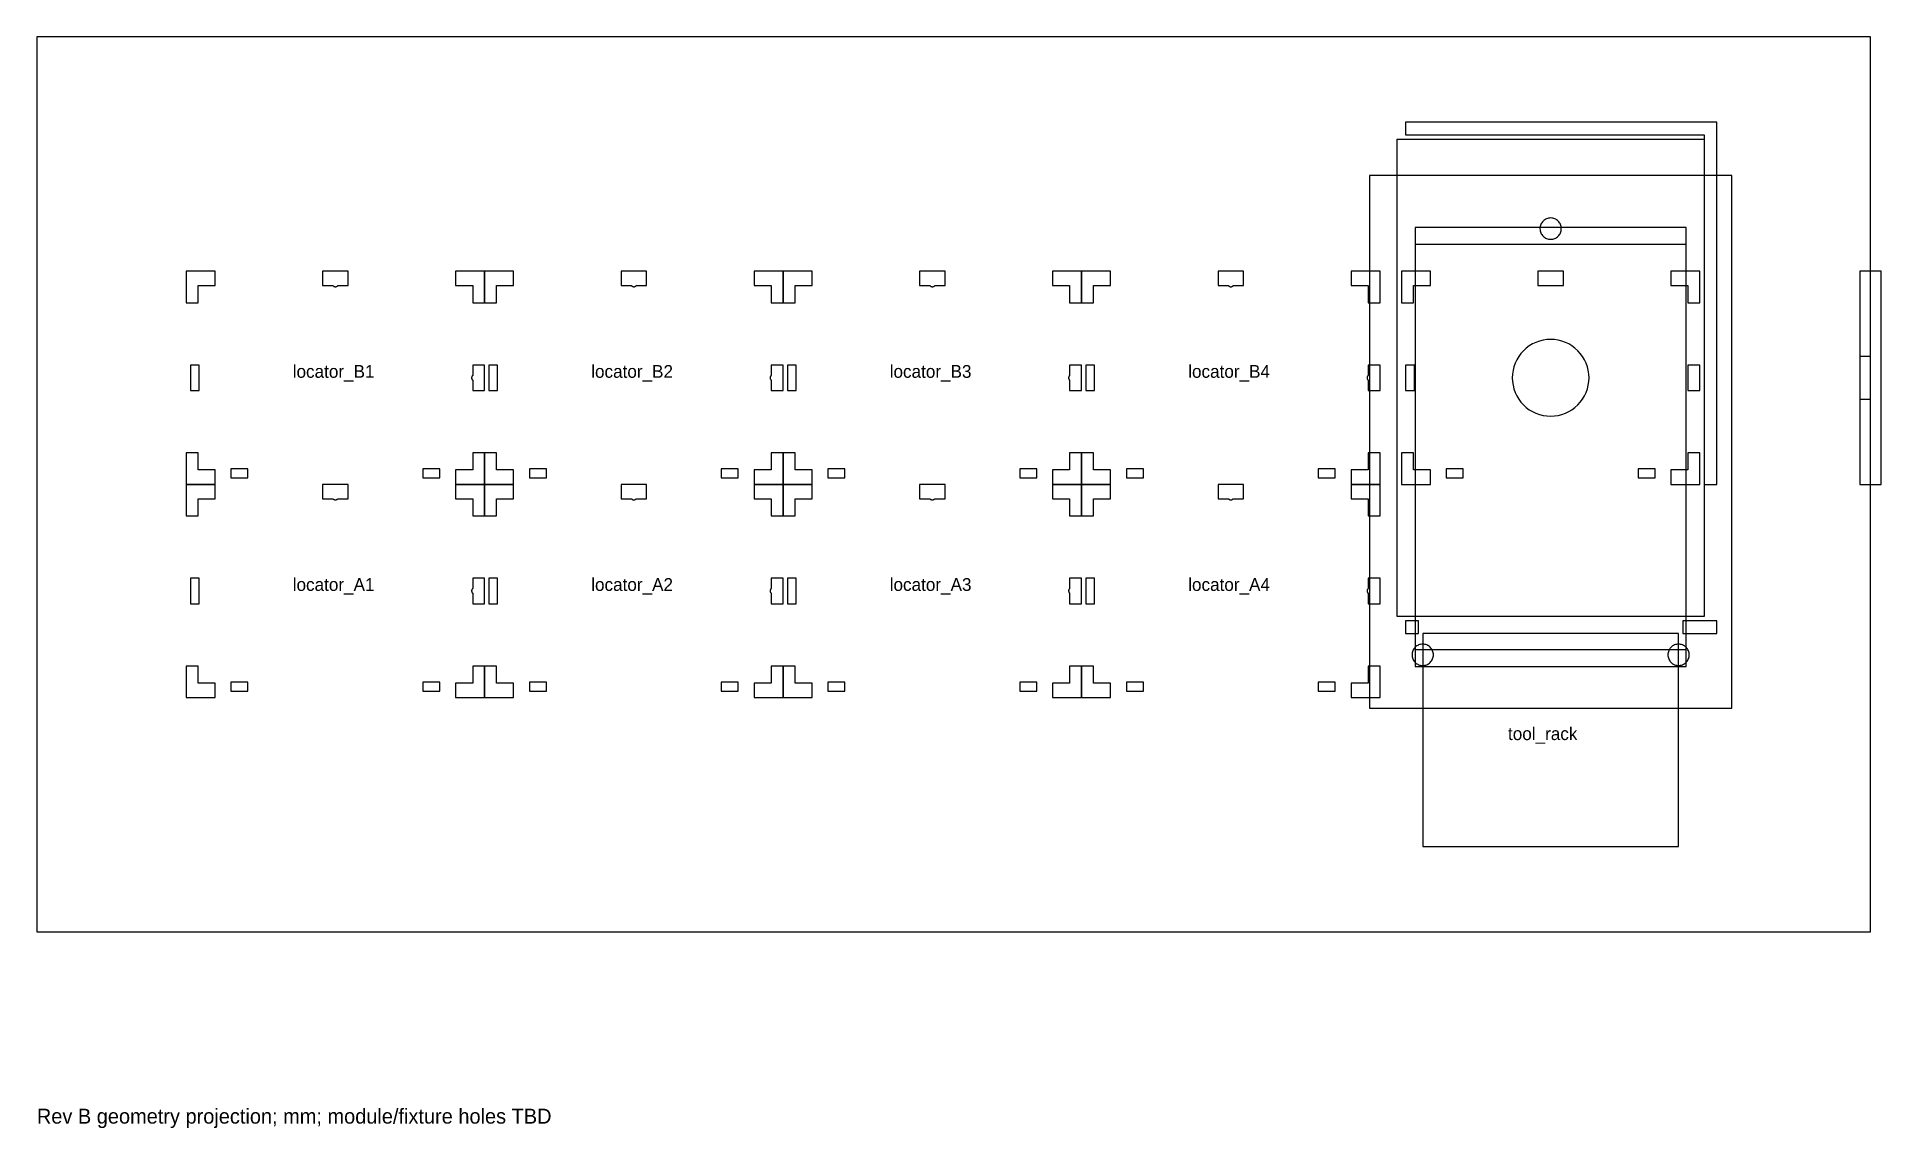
# Model space of a CAD drawing. Header units: millimetres. Extents: x -430 to 435, y -302 to 210.
import ezdxf

# ---------------------------------------------------------------- set-up
doc = ezdxf.new("R2010")
doc.units = ezdxf.units.MM
for name, color, linetype in [('DECK', 7, 'Continuous'), ('ION', 7, 'Continuous'), ('SLOT', 3, 'Continuous'), ('TOOL', 7, 'Continuous'), ('W', 7, 'Continuous')]:
    doc.layers.add(name, color=color, linetype=linetype)

msp = doc.modelspace()

# ---------------------------------------------------------------- linework, layer by layer
at = {"layer": 'DECK'}
for points in [[(430, 210), (-430, 210)], [(-430, 210), (-430, -210)], [(430, -210), (430, 210)], [(212, 170), (212, 164)], [(358, 170), (212, 170)], [(358, 0), (358, 170)], [(208, 162), (352, 162)], [(208, -62), (208, 162)], [(212, 164), (352, 164)], [(352, 164), (352, 0)], [(352, 162), (352, -62)], [(352, 0), (358, 0)], [(352, -62), (208, -62)], [(218, -64), (212, -64)], [(212, -64), (212, -70)], [(218, -70), (218, -64)], [(358, -64), (342, -64)], [(342, -64), (342, -70)], [(358, -70), (358, -64)], [(212, -70), (218, -70)], [(342, -70), (358, -70)], [(-430, -210), (430, -210)]]:
    msp.add_lwpolyline(points, dxfattribs=at)
at = {"layer": 'ION'}
for points in [[(435, 100), (425, 100)], [(425, 100), (425, 0)], [(435, 0), (435, 100)], [(425, 60), (425, 40)], [(430, 60), (425, 60)], [(430, 40), (430, 60)], [(425, 40), (430, 40)], [(425, 0), (435, 0)]]:
    msp.add_lwpolyline(points, dxfattribs=at)
at = {"layer": 'SLOT'}
for points in [[(-346.4, 100), (-360, 100)], [(-360, 100), (-360, 85.25)], [(-346.4, 93.25), (-346.4, 100)], [(-284, 100), (-296, 100)], [(-296, 100), (-296, 93.25)], [(-284, 93.25), (-284, 100)], [(-233.6, 100), (-233.6, 93.25)], [(-220, 100), (-233.6, 100)], [(-220, 85.25), (-220, 100)], [(-206.4, 100), (-220, 100)], [(-220, 100), (-220, 85.25)], [(-206.4, 93.25), (-206.4, 100)], [(-144, 100), (-156, 100)], [(-156, 100), (-156, 93.25)], [(-144, 93.25), (-144, 100)], [(-93.6, 100), (-93.6, 93.25)], [(-80, 100), (-93.6, 100)], [(-80, 85.25), (-80, 100)], [(-66.4, 100), (-80, 100)], [(-80, 100), (-80, 85.25)], [(-66.4, 93.25), (-66.4, 100)], [(-4, 100), (-16, 100)], [(-16, 100), (-16, 93.25)], [(-4, 93.25), (-4, 100)], [(46.4, 100), (46.4, 93.25)], [(60, 100), (46.4, 100)], [(60, 85.25), (60, 100)], [(73.6, 100), (60, 100)], [(60, 100), (60, 85.25)], [(73.6, 93.25), (73.6, 100)], [(136, 100), (124, 100)], [(124, 100), (124, 93.25)], [(136, 93.25), (136, 100)], [(186.4, 100), (186.4, 93.25)], [(200, 100), (186.4, 100)], [(200, 85.25), (200, 100)], [(-354.4, 93.25), (-346.4, 93.25)], [(-354.4, 85.25), (-354.4, 93.25)], [(-296, 93.25), (-291.12, 93.25)], [(-291.12, 93.25), (-291.09, 93.22), (-291.06, 93.19), (-291.04, 93.17), (-291.01, 93.14), (-290.98, 93.11), (-290.95, 93.09), (-290.92, 93.06), (-290.88, 93.04), (-290.85, 93.02), (-290.82, 92.99), (-290.79, 92.97), (-290.75, 92.95), (-290.72, 92.93), (-290.68, 92.91), (-290.65, 92.9), (-290.61, 92.88), (-290.58, 92.87), (-290.54, 92.85), (-290.5, 92.84), (-290.47, 92.82), (-290.43, 92.81), (-290.39, 92.8), (-290.35, 92.79), (-290.31, 92.78), (-290.27, 92.78), (-290.24, 92.77), (-290.2, 92.76), (-290.16, 92.76), (-290.12, 92.75), (-290.08, 92.75), (-290.04, 92.75), (-290, 92.75), (-289.96, 92.75), (-289.92, 92.75), (-289.88, 92.75), (-289.84, 92.76), (-289.8, 92.76), (-289.76, 92.77), (-289.73, 92.78), (-289.69, 92.78), (-289.65, 92.79), (-289.61, 92.8), (-289.57, 92.81), (-289.53, 92.82), (-289.5, 92.84), (-289.46, 92.85), (-289.42, 92.87), (-289.39, 92.88), (-289.35, 92.9), (-289.32, 92.91), (-289.28, 92.93), (-289.25, 92.95), (-289.21, 92.97), (-289.18, 92.99), (-289.15, 93.02), (-289.12, 93.04), (-289.08, 93.06), (-289.05, 93.09), (-289.02, 93.11), (-288.99, 93.14), (-288.96, 93.17), (-288.94, 93.19), (-288.91, 93.22), (-288.88, 93.25)], [(-288.88, 93.25), (-284, 93.25)], [(-233.6, 93.25), (-225.6, 93.25)], [(-225.6, 93.25), (-225.6, 85.25)], [(-214.4, 93.25), (-206.4, 93.25)], [(-214.4, 85.25), (-214.4, 93.25)], [(-156, 93.25), (-151.12, 93.25)], [(-151.12, 93.25), (-151.09, 93.22), (-151.06, 93.19), (-151.04, 93.17), (-151.01, 93.14), (-150.98, 93.11), (-150.95, 93.09), (-150.92, 93.06), (-150.88, 93.04), (-150.85, 93.02), (-150.82, 92.99), (-150.79, 92.97), (-150.75, 92.95), (-150.72, 92.93), (-150.68, 92.91), (-150.65, 92.9), (-150.61, 92.88), (-150.58, 92.87), (-150.54, 92.85), (-150.5, 92.84), (-150.47, 92.82), (-150.43, 92.81), (-150.39, 92.8), (-150.35, 92.79), (-150.31, 92.78), (-150.27, 92.78), (-150.24, 92.77), (-150.2, 92.76), (-150.16, 92.76), (-150.12, 92.75), (-150.08, 92.75), (-150.04, 92.75), (-150, 92.75), (-149.96, 92.75), (-149.92, 92.75), (-149.88, 92.75), (-149.84, 92.76), (-149.8, 92.76), (-149.76, 92.77), (-149.73, 92.78), (-149.69, 92.78), (-149.65, 92.79), (-149.61, 92.8), (-149.57, 92.81), (-149.53, 92.82), (-149.5, 92.84), (-149.46, 92.85), (-149.42, 92.87), (-149.39, 92.88), (-149.35, 92.9), (-149.32, 92.91), (-149.28, 92.93), (-149.25, 92.95), (-149.21, 92.97), (-149.18, 92.99), (-149.15, 93.02), (-149.12, 93.04), (-149.08, 93.06), (-149.05, 93.09), (-149.02, 93.11), (-148.99, 93.14), (-148.96, 93.17), (-148.94, 93.19), (-148.91, 93.22), (-148.88, 93.25)], [(-148.88, 93.25), (-144, 93.25)], [(-93.6, 93.25), (-85.6, 93.25)], [(-85.6, 93.25), (-85.6, 85.25)], [(-74.4, 93.25), (-66.4, 93.25)], [(-74.4, 85.25), (-74.4, 93.25)], [(-16, 93.25), (-11.12, 93.25)], [(-11.12, 93.25), (-11.09, 93.22), (-11.06, 93.19), (-11.04, 93.17), (-11.01, 93.14), (-10.98, 93.11), (-10.95, 93.09), (-10.92, 93.06), (-10.88, 93.04), (-10.85, 93.02), (-10.82, 92.99), (-10.79, 92.97), (-10.75, 92.95), (-10.72, 92.93), (-10.68, 92.91), (-10.65, 92.9), (-10.61, 92.88), (-10.58, 92.87), (-10.54, 92.85), (-10.5, 92.84), (-10.47, 92.82), (-10.43, 92.81), (-10.39, 92.8), (-10.35, 92.79), (-10.31, 92.78), (-10.27, 92.78), (-10.24, 92.77), (-10.2, 92.76), (-10.16, 92.76), (-10.12, 92.75), (-10.08, 92.75), (-10.04, 92.75), (-10, 92.75), (-9.96, 92.75), (-9.92, 92.75), (-9.88, 92.75), (-9.84, 92.76), (-9.8, 92.76), (-9.76, 92.77), (-9.73, 92.78), (-9.69, 92.78), (-9.65, 92.79), (-9.61, 92.8), (-9.57, 92.81), (-9.53, 92.82), (-9.5, 92.84), (-9.46, 92.85), (-9.42, 92.87), (-9.39, 92.88), (-9.35, 92.9), (-9.32, 92.91), (-9.28, 92.93), (-9.25, 92.95), (-9.21, 92.97), (-9.18, 92.99), (-9.15, 93.02), (-9.12, 93.04), (-9.08, 93.06), (-9.05, 93.09), (-9.02, 93.11), (-8.99, 93.14), (-8.96, 93.17), (-8.94, 93.19), (-8.91, 93.22), (-8.88, 93.25)], [(-8.88, 93.25), (-4, 93.25)], [(46.4, 93.25), (54.4, 93.25)], [(54.4, 93.25), (54.4, 85.25)], [(65.6, 93.25), (73.6, 93.25)], [(65.6, 85.25), (65.6, 93.25)], [(124, 93.25), (128.88, 93.25)], [(128.88, 93.25), (128.91, 93.22), (128.94, 93.19), (128.96, 93.17), (128.99, 93.14), (129.02, 93.11), (129.05, 93.09), (129.08, 93.06), (129.12, 93.04), (129.15, 93.02), (129.18, 92.99), (129.21, 92.97), (129.25, 92.95), (129.28, 92.93), (129.32, 92.91), (129.35, 92.9), (129.39, 92.88), (129.42, 92.87), (129.46, 92.85), (129.5, 92.84), (129.53, 92.82), (129.57, 92.81), (129.61, 92.8), (129.65, 92.79), (129.69, 92.78), (129.73, 92.78), (129.76, 92.77), (129.8, 92.76), (129.84, 92.76), (129.88, 92.75), (129.92, 92.75), (129.96, 92.75), (130, 92.75), (130.04, 92.75), (130.08, 92.75), (130.12, 92.75), (130.16, 92.76), (130.2, 92.76), (130.24, 92.77), (130.27, 92.78), (130.31, 92.78), (130.35, 92.79), (130.39, 92.8), (130.43, 92.81), (130.47, 92.82), (130.5, 92.84), (130.54, 92.85), (130.58, 92.87), (130.61, 92.88), (130.65, 92.9), (130.68, 92.91), (130.72, 92.93), (130.75, 92.95), (130.79, 92.97), (130.82, 92.99), (130.85, 93.02), (130.88, 93.04), (130.92, 93.06), (130.95, 93.09), (130.98, 93.11), (131.01, 93.14), (131.04, 93.17), (131.06, 93.19), (131.09, 93.22), (131.12, 93.25)], [(131.12, 93.25), (136, 93.25)], [(186.4, 93.25), (194.4, 93.25)], [(194.4, 93.25), (194.4, 85.25)], [(-360, 85.25), (-354.4, 85.25)], [(-225.6, 85.25), (-220, 85.25)], [(-220, 85.25), (-214.4, 85.25)], [(-85.6, 85.25), (-80, 85.25)], [(-80, 85.25), (-74.4, 85.25)], [(54.4, 85.25), (60, 85.25)], [(60, 85.25), (65.6, 85.25)], [(194.4, 85.25), (200, 85.25)], [(-353.9, 56), (-358, 56)], [(-358, 56), (-358, 44)], [(-353.9, 44), (-353.9, 56)], [(-220, 56), (-225.6, 56)], [(-225.6, 56), (-225.6, 51.12)], [(-220, 44), (-220, 56)], [(-213.9, 56), (-218, 56)], [(-218, 56), (-218, 44)], [(-213.9, 44), (-213.9, 56)], [(-80, 56), (-85.6, 56)], [(-85.6, 56), (-85.6, 51.12)], [(-80, 44), (-80, 56)], [(-73.9, 56), (-78, 56)], [(-78, 56), (-78, 44)], [(-73.9, 44), (-73.9, 56)], [(60, 56), (54.4, 56)], [(54.4, 56), (54.4, 51.12)], [(60, 44), (60, 56)], [(66.1, 56), (62, 56)], [(62, 56), (62, 44)], [(66.1, 44), (66.1, 56)], [(200, 56), (194.4, 56)], [(194.4, 56), (194.4, 51.12)], [(200, 44), (200, 56)], [(-358, 44), (-353.9, 44)], [(-225.6, 51.12), (-225.63, 51.09), (-225.66, 51.06), (-225.68, 51.04), (-225.71, 51.01), (-225.74, 50.98), (-225.76, 50.95), (-225.79, 50.92), (-225.81, 50.88), (-225.83, 50.85), (-225.86, 50.82), (-225.88, 50.79), (-225.9, 50.75), (-225.92, 50.72), (-225.94, 50.68), (-225.95, 50.65), (-225.97, 50.61), (-225.98, 50.58), (-226, 50.54), (-226.01, 50.5), (-226.03, 50.47), (-226.04, 50.43), (-226.05, 50.39), (-226.06, 50.35), (-226.07, 50.31), (-226.07, 50.27), (-226.08, 50.24), (-226.09, 50.2), (-226.09, 50.16), (-226.1, 50.12), (-226.1, 50.08), (-226.1, 50.04), (-226.1, 50), (-226.1, 49.96), (-226.1, 49.92), (-226.1, 49.88), (-226.09, 49.84), (-226.09, 49.8), (-226.08, 49.76), (-226.07, 49.73), (-226.07, 49.69), (-226.06, 49.65), (-226.05, 49.61), (-226.04, 49.57), (-226.03, 49.53), (-226.01, 49.5), (-226, 49.46), (-225.98, 49.42), (-225.97, 49.39), (-225.95, 49.35), (-225.94, 49.32), (-225.92, 49.28), (-225.9, 49.25), (-225.88, 49.21), (-225.86, 49.18), (-225.83, 49.15), (-225.81, 49.12), (-225.79, 49.08), (-225.76, 49.05), (-225.74, 49.02), (-225.71, 48.99), (-225.68, 48.96), (-225.66, 48.94), (-225.63, 48.91), (-225.6, 48.88)], [(-225.6, 48.88), (-225.6, 44)], [(-225.6, 44), (-220, 44)], [(-218, 44), (-213.9, 44)], [(-85.6, 51.12), (-85.63, 51.09), (-85.66, 51.06), (-85.68, 51.04), (-85.71, 51.01), (-85.74, 50.98), (-85.76, 50.95), (-85.79, 50.92), (-85.81, 50.88), (-85.83, 50.85), (-85.86, 50.82), (-85.88, 50.79), (-85.9, 50.75), (-85.92, 50.72), (-85.94, 50.68), (-85.95, 50.65), (-85.97, 50.61), (-85.98, 50.58), (-86, 50.54), (-86.01, 50.5), (-86.03, 50.47), (-86.04, 50.43), (-86.05, 50.39), (-86.06, 50.35), (-86.07, 50.31), (-86.07, 50.27), (-86.08, 50.24), (-86.09, 50.2), (-86.09, 50.16), (-86.1, 50.12), (-86.1, 50.08), (-86.1, 50.04), (-86.1, 50), (-86.1, 49.96), (-86.1, 49.92), (-86.1, 49.88), (-86.09, 49.84), (-86.09, 49.8), (-86.08, 49.76), (-86.07, 49.73), (-86.07, 49.69), (-86.06, 49.65), (-86.05, 49.61), (-86.04, 49.57), (-86.03, 49.53), (-86.01, 49.5), (-86, 49.46), (-85.98, 49.42), (-85.97, 49.39), (-85.95, 49.35), (-85.94, 49.32), (-85.92, 49.28), (-85.9, 49.25), (-85.88, 49.21), (-85.86, 49.18), (-85.83, 49.15), (-85.81, 49.12), (-85.79, 49.08), (-85.76, 49.05), (-85.74, 49.02), (-85.71, 48.99), (-85.68, 48.96), (-85.66, 48.94), (-85.63, 48.91), (-85.6, 48.88)], [(-85.6, 48.88), (-85.6, 44)], [(-85.6, 44), (-80, 44)], [(-78, 44), (-73.9, 44)], [(54.4, 51.12), (54.37, 51.09), (54.34, 51.06), (54.32, 51.04), (54.29, 51.01), (54.26, 50.98), (54.24, 50.95), (54.21, 50.92), (54.19, 50.88), (54.17, 50.85), (54.14, 50.82), (54.12, 50.79), (54.1, 50.75), (54.08, 50.72), (54.06, 50.68), (54.05, 50.65), (54.03, 50.61), (54.02, 50.58), (54, 50.54), (53.99, 50.5), (53.97, 50.47), (53.96, 50.43), (53.95, 50.39), (53.94, 50.35), (53.93, 50.31), (53.93, 50.27), (53.92, 50.24), (53.91, 50.2), (53.91, 50.16), (53.9, 50.12), (53.9, 50.08), (53.9, 50.04), (53.9, 50), (53.9, 49.96), (53.9, 49.92), (53.9, 49.88), (53.91, 49.84), (53.91, 49.8), (53.92, 49.76), (53.93, 49.73), (53.93, 49.69), (53.94, 49.65), (53.95, 49.61), (53.96, 49.57), (53.97, 49.53), (53.99, 49.5), (54, 49.46), (54.02, 49.42), (54.03, 49.39), (54.05, 49.35), (54.06, 49.32), (54.08, 49.28), (54.1, 49.25), (54.12, 49.21), (54.14, 49.18), (54.17, 49.15), (54.19, 49.12), (54.21, 49.08), (54.24, 49.05), (54.26, 49.02), (54.29, 48.99), (54.32, 48.96), (54.34, 48.94), (54.37, 48.91), (54.4, 48.88)], [(54.4, 48.88), (54.4, 44)], [(54.4, 44), (60, 44)], [(62, 44), (66.1, 44)], [(194.4, 51.12), (194.37, 51.09), (194.34, 51.06), (194.32, 51.04), (194.29, 51.01), (194.26, 50.98), (194.24, 50.95), (194.21, 50.92), (194.19, 50.88), (194.17, 50.85), (194.14, 50.82), (194.12, 50.79), (194.1, 50.75), (194.08, 50.72), (194.06, 50.68), (194.05, 50.65), (194.03, 50.61), (194.02, 50.58), (194, 50.54), (193.99, 50.5), (193.97, 50.47), (193.96, 50.43), (193.95, 50.39), (193.94, 50.35), (193.93, 50.31), (193.93, 50.27), (193.92, 50.24), (193.91, 50.2), (193.91, 50.16), (193.9, 50.12), (193.9, 50.08), (193.9, 50.04), (193.9, 50), (193.9, 49.96), (193.9, 49.92), (193.9, 49.88), (193.91, 49.84), (193.91, 49.8), (193.92, 49.76), (193.93, 49.73), (193.93, 49.69), (193.94, 49.65), (193.95, 49.61), (193.96, 49.57), (193.97, 49.53), (193.99, 49.5), (194, 49.46), (194.02, 49.42), (194.03, 49.39), (194.05, 49.35), (194.06, 49.32), (194.08, 49.28), (194.1, 49.25), (194.12, 49.21), (194.14, 49.18), (194.17, 49.15), (194.19, 49.12), (194.21, 49.08), (194.24, 49.05), (194.26, 49.02), (194.29, 48.99), (194.32, 48.96), (194.34, 48.94), (194.37, 48.91), (194.4, 48.88)], [(194.4, 48.88), (194.4, 44)], [(194.4, 44), (200, 44)], [(-354.4, 14.75), (-360, 14.75)], [(-360, 14.75), (-360, 0)], [(-354.4, 6.75), (-354.4, 14.75)], [(-220, 14.75), (-225.6, 14.75)], [(-225.6, 14.75), (-225.6, 6.75)], [(-220, 0), (-220, 14.75)], [(-214.4, 14.75), (-220, 14.75)], [(-220, 14.75), (-220, 0)], [(-214.4, 6.75), (-214.4, 14.75)], [(-80, 14.75), (-85.6, 14.75)], [(-85.6, 14.75), (-85.6, 6.75)], [(-80, 0), (-80, 14.75)], [(-74.4, 14.75), (-80, 14.75)], [(-80, 14.75), (-80, 0)], [(-74.4, 6.75), (-74.4, 14.75)], [(60, 14.75), (54.4, 14.75)], [(54.4, 14.75), (54.4, 6.75)], [(60, 0), (60, 14.75)], [(65.6, 14.75), (60, 14.75)], [(60, 14.75), (60, 0)], [(65.6, 6.75), (65.6, 14.75)], [(200, 14.75), (194.4, 14.75)], [(194.4, 14.75), (194.4, 6.75)], [(200, 0), (200, 14.75)], [(-346.4, 0), (-360, 0)], [(-360, 0), (-360, -14.75)], [(-360, 0), (-346.4, 0)], [(-346.4, 6.75), (-354.4, 6.75)], [(-346.4, 0), (-346.4, 6.75)], [(-346.4, -6.75), (-346.4, 0)], [(-331, 7.25), (-339, 7.25)], [(-339, 7.25), (-339, 3)], [(-339, 3), (-331, 3)], [(-331, 3), (-331, 7.25)], [(-284, 0), (-296, 0)], [(-296, 0), (-296, -6.75)], [(-284, -6.75), (-284, 0)], [(-241, 7.25), (-249, 7.25)], [(-249, 7.25), (-249, 3)], [(-249, 3), (-241, 3)], [(-241, 3), (-241, 7.25)], [(-233.6, 6.75), (-233.6, 0)], [(-225.6, 6.75), (-233.6, 6.75)], [(-233.6, 0), (-233.6, -6.75)], [(-220, 0), (-233.6, 0)], [(-233.6, 0), (-220, 0)], [(-220, -14.75), (-220, 0)], [(-206.4, 0), (-220, 0)], [(-220, 0), (-220, -14.75)], [(-220, 0), (-206.4, 0)], [(-206.4, 6.75), (-214.4, 6.75)], [(-206.4, 0), (-206.4, 6.75)], [(-206.4, -6.75), (-206.4, 0)], [(-191, 7.25), (-199, 7.25)], [(-199, 7.25), (-199, 3)], [(-199, 3), (-191, 3)], [(-191, 3), (-191, 7.25)], [(-144, 0), (-156, 0)], [(-156, 0), (-156, -6.75)], [(-144, -6.75), (-144, 0)], [(-101, 7.25), (-109, 7.25)], [(-109, 7.25), (-109, 3)], [(-109, 3), (-101, 3)], [(-101, 3), (-101, 7.25)], [(-93.6, 6.75), (-93.6, 0)], [(-85.6, 6.75), (-93.6, 6.75)], [(-93.6, 0), (-93.6, -6.75)], [(-80, 0), (-93.6, 0)], [(-93.6, 0), (-80, 0)], [(-80, -14.75), (-80, 0)], [(-66.4, 0), (-80, 0)], [(-80, 0), (-80, -14.75)], [(-80, 0), (-66.4, 0)], [(-66.4, 6.75), (-74.4, 6.75)], [(-66.4, 0), (-66.4, 6.75)], [(-66.4, -6.75), (-66.4, 0)], [(-51, 7.25), (-59, 7.25)], [(-59, 7.25), (-59, 3)], [(-59, 3), (-51, 3)], [(-51, 3), (-51, 7.25)], [(-4, 0), (-16, 0)], [(-16, 0), (-16, -6.75)], [(-4, -6.75), (-4, 0)], [(39, 7.25), (31, 7.25)], [(31, 7.25), (31, 3)], [(31, 3), (39, 3)], [(39, 3), (39, 7.25)], [(46.4, 6.75), (46.4, 0)], [(54.4, 6.75), (46.4, 6.75)], [(46.4, 0), (46.4, -6.75)], [(60, 0), (46.4, 0)], [(46.4, 0), (60, 0)], [(60, -14.75), (60, 0)], [(73.6, 0), (60, 0)], [(60, 0), (60, -14.75)], [(60, 0), (73.6, 0)], [(73.6, 6.75), (65.6, 6.75)], [(73.6, 0), (73.6, 6.75)], [(73.6, -6.75), (73.6, 0)], [(89, 7.25), (81, 7.25)], [(81, 7.25), (81, 3)], [(81, 3), (89, 3)], [(89, 3), (89, 7.25)], [(136, 0), (124, 0)], [(124, 0), (124, -6.75)], [(136, -6.75), (136, 0)], [(179, 7.25), (171, 7.25)], [(171, 7.25), (171, 3)], [(171, 3), (179, 3)], [(179, 3), (179, 7.25)], [(186.4, 6.75), (186.4, 0)], [(194.4, 6.75), (186.4, 6.75)], [(186.4, 0), (186.4, -6.75)], [(200, 0), (186.4, 0)], [(186.4, 0), (200, 0)], [(200, -14.75), (200, 0)], [(-354.4, -6.75), (-346.4, -6.75)], [(-354.4, -14.75), (-354.4, -6.75)], [(-296, -6.75), (-291.12, -6.75)], [(-291.12, -6.75), (-291.09, -6.78), (-291.06, -6.81), (-291.04, -6.83), (-291.01, -6.86), (-290.98, -6.89), (-290.95, -6.91), (-290.92, -6.94), (-290.88, -6.96), (-290.85, -6.98), (-290.82, -7.01), (-290.79, -7.03), (-290.75, -7.05), (-290.72, -7.07), (-290.68, -7.09), (-290.65, -7.1), (-290.61, -7.12), (-290.58, -7.13), (-290.54, -7.15), (-290.5, -7.16), (-290.47, -7.18), (-290.43, -7.19), (-290.39, -7.2), (-290.35, -7.21), (-290.31, -7.22), (-290.27, -7.22), (-290.24, -7.23), (-290.2, -7.24), (-290.16, -7.24), (-290.12, -7.25), (-290.08, -7.25), (-290.04, -7.25), (-290, -7.25), (-289.96, -7.25), (-289.92, -7.25), (-289.88, -7.25), (-289.84, -7.24), (-289.8, -7.24), (-289.76, -7.23), (-289.73, -7.22), (-289.69, -7.22), (-289.65, -7.21), (-289.61, -7.2), (-289.57, -7.19), (-289.53, -7.18), (-289.5, -7.16), (-289.46, -7.15), (-289.42, -7.13), (-289.39, -7.12), (-289.35, -7.1), (-289.32, -7.09), (-289.28, -7.07), (-289.25, -7.05), (-289.21, -7.03), (-289.18, -7.01), (-289.15, -6.98), (-289.12, -6.96), (-289.08, -6.94), (-289.05, -6.91), (-289.02, -6.89), (-288.99, -6.86), (-288.96, -6.83), (-288.94, -6.81), (-288.91, -6.78), (-288.88, -6.75)], [(-288.88, -6.75), (-284, -6.75)], [(-233.6, -6.75), (-225.6, -6.75)], [(-225.6, -6.75), (-225.6, -14.75)], [(-214.4, -6.75), (-206.4, -6.75)], [(-214.4, -14.75), (-214.4, -6.75)], [(-156, -6.75), (-151.12, -6.75)], [(-151.12, -6.75), (-151.09, -6.78), (-151.06, -6.81), (-151.04, -6.83), (-151.01, -6.86), (-150.98, -6.89), (-150.95, -6.91), (-150.92, -6.94), (-150.88, -6.96), (-150.85, -6.98), (-150.82, -7.01), (-150.79, -7.03), (-150.75, -7.05), (-150.72, -7.07), (-150.68, -7.09), (-150.65, -7.1), (-150.61, -7.12), (-150.58, -7.13), (-150.54, -7.15), (-150.5, -7.16), (-150.47, -7.18), (-150.43, -7.19), (-150.39, -7.2), (-150.35, -7.21), (-150.31, -7.22), (-150.27, -7.22), (-150.24, -7.23), (-150.2, -7.24), (-150.16, -7.24), (-150.12, -7.25), (-150.08, -7.25), (-150.04, -7.25), (-150, -7.25), (-149.96, -7.25), (-149.92, -7.25), (-149.88, -7.25), (-149.84, -7.24), (-149.8, -7.24), (-149.76, -7.23), (-149.73, -7.22), (-149.69, -7.22), (-149.65, -7.21), (-149.61, -7.2), (-149.57, -7.19), (-149.53, -7.18), (-149.5, -7.16), (-149.46, -7.15), (-149.42, -7.13), (-149.39, -7.12), (-149.35, -7.1), (-149.32, -7.09), (-149.28, -7.07), (-149.25, -7.05), (-149.21, -7.03), (-149.18, -7.01), (-149.15, -6.98), (-149.12, -6.96), (-149.08, -6.94), (-149.05, -6.91), (-149.02, -6.89), (-148.99, -6.86), (-148.96, -6.83), (-148.94, -6.81), (-148.91, -6.78), (-148.88, -6.75)], [(-148.88, -6.75), (-144, -6.75)], [(-93.6, -6.75), (-85.6, -6.75)], [(-85.6, -6.75), (-85.6, -14.75)], [(-74.4, -6.75), (-66.4, -6.75)], [(-74.4, -14.75), (-74.4, -6.75)], [(-16, -6.75), (-11.12, -6.75)], [(-11.12, -6.75), (-11.09, -6.78), (-11.06, -6.81), (-11.04, -6.83), (-11.01, -6.86), (-10.98, -6.89), (-10.95, -6.91), (-10.92, -6.94), (-10.88, -6.96), (-10.85, -6.98), (-10.82, -7.01), (-10.79, -7.03), (-10.75, -7.05), (-10.72, -7.07), (-10.68, -7.09), (-10.65, -7.1), (-10.61, -7.12), (-10.58, -7.13), (-10.54, -7.15), (-10.5, -7.16), (-10.47, -7.18), (-10.43, -7.19), (-10.39, -7.2), (-10.35, -7.21), (-10.31, -7.22), (-10.27, -7.22), (-10.24, -7.23), (-10.2, -7.24), (-10.16, -7.24), (-10.12, -7.25), (-10.08, -7.25), (-10.04, -7.25), (-10, -7.25), (-9.96, -7.25), (-9.92, -7.25), (-9.88, -7.25), (-9.84, -7.24), (-9.8, -7.24), (-9.76, -7.23), (-9.73, -7.22), (-9.69, -7.22), (-9.65, -7.21), (-9.61, -7.2), (-9.57, -7.19), (-9.53, -7.18), (-9.5, -7.16), (-9.46, -7.15), (-9.42, -7.13), (-9.39, -7.12), (-9.35, -7.1), (-9.32, -7.09), (-9.28, -7.07), (-9.25, -7.05), (-9.21, -7.03), (-9.18, -7.01), (-9.15, -6.98), (-9.12, -6.96), (-9.08, -6.94), (-9.05, -6.91), (-9.02, -6.89), (-8.99, -6.86), (-8.96, -6.83), (-8.94, -6.81), (-8.91, -6.78), (-8.88, -6.75)], [(-8.88, -6.75), (-4, -6.75)], [(46.4, -6.75), (54.4, -6.75)], [(54.4, -6.75), (54.4, -14.75)], [(65.6, -6.75), (73.6, -6.75)], [(65.6, -14.75), (65.6, -6.75)], [(124, -6.75), (128.88, -6.75)], [(128.88, -6.75), (128.91, -6.78), (128.94, -6.81), (128.96, -6.83), (128.99, -6.86), (129.02, -6.89), (129.05, -6.91), (129.08, -6.94), (129.12, -6.96), (129.15, -6.98), (129.18, -7.01), (129.21, -7.03), (129.25, -7.05), (129.28, -7.07), (129.32, -7.09), (129.35, -7.1), (129.39, -7.12), (129.42, -7.13), (129.46, -7.15), (129.5, -7.16), (129.53, -7.18), (129.57, -7.19), (129.61, -7.2), (129.65, -7.21), (129.69, -7.22), (129.73, -7.22), (129.76, -7.23), (129.8, -7.24), (129.84, -7.24), (129.88, -7.25), (129.92, -7.25), (129.96, -7.25), (130, -7.25), (130.04, -7.25), (130.08, -7.25), (130.12, -7.25), (130.16, -7.24), (130.2, -7.24), (130.24, -7.23), (130.27, -7.22), (130.31, -7.22), (130.35, -7.21), (130.39, -7.2), (130.43, -7.19), (130.47, -7.18), (130.5, -7.16), (130.54, -7.15), (130.58, -7.13), (130.61, -7.12), (130.65, -7.1), (130.68, -7.09), (130.72, -7.07), (130.75, -7.05), (130.79, -7.03), (130.82, -7.01), (130.85, -6.98), (130.88, -6.96), (130.92, -6.94), (130.95, -6.91), (130.98, -6.89), (131.01, -6.86), (131.04, -6.83), (131.06, -6.81), (131.09, -6.78), (131.12, -6.75)], [(131.12, -6.75), (136, -6.75)], [(186.4, -6.75), (194.4, -6.75)], [(194.4, -6.75), (194.4, -14.75)], [(-360, -14.75), (-354.4, -14.75)], [(-225.6, -14.75), (-220, -14.75)], [(-220, -14.75), (-214.4, -14.75)], [(-85.6, -14.75), (-80, -14.75)], [(-80, -14.75), (-74.4, -14.75)], [(54.4, -14.75), (60, -14.75)], [(60, -14.75), (65.6, -14.75)], [(194.4, -14.75), (200, -14.75)], [(-353.9, -44), (-358, -44)], [(-358, -44), (-358, -56)], [(-353.9, -56), (-353.9, -44)], [(-225.6, -48.88), (-225.63, -48.91), (-225.66, -48.94), (-225.68, -48.96), (-225.71, -48.99), (-225.74, -49.02), (-225.76, -49.05), (-225.79, -49.08), (-225.81, -49.12), (-225.83, -49.15), (-225.86, -49.18), (-225.88, -49.21), (-225.9, -49.25), (-225.92, -49.28), (-225.94, -49.32), (-225.95, -49.35), (-225.97, -49.39), (-225.98, -49.42), (-226, -49.46), (-226.01, -49.5), (-226.03, -49.53), (-226.04, -49.57), (-226.05, -49.61), (-226.06, -49.65), (-226.07, -49.69), (-226.07, -49.73), (-226.08, -49.76), (-226.09, -49.8), (-226.09, -49.84), (-226.1, -49.88), (-226.1, -49.92), (-226.1, -49.96), (-226.1, -50), (-226.1, -50.04), (-226.1, -50.08), (-226.1, -50.12), (-226.09, -50.16), (-226.09, -50.2), (-226.08, -50.24), (-226.07, -50.27), (-226.07, -50.31), (-226.06, -50.35), (-226.05, -50.39), (-226.04, -50.43), (-226.03, -50.47), (-226.01, -50.5), (-226, -50.54), (-225.98, -50.58), (-225.97, -50.61), (-225.95, -50.65), (-225.94, -50.68), (-225.92, -50.72), (-225.9, -50.75), (-225.88, -50.79), (-225.86, -50.82), (-225.83, -50.85), (-225.81, -50.88), (-225.79, -50.92), (-225.76, -50.95), (-225.74, -50.98), (-225.71, -51.01), (-225.68, -51.04), (-225.66, -51.06), (-225.63, -51.09), (-225.6, -51.12)], [(-220, -44), (-225.6, -44)], [(-225.6, -44), (-225.6, -48.88)], [(-225.6, -51.12), (-225.6, -56)], [(-220, -56), (-220, -44)], [(-213.9, -44), (-218, -44)], [(-218, -44), (-218, -56)], [(-213.9, -56), (-213.9, -44)], [(-85.6, -48.88), (-85.63, -48.91), (-85.66, -48.94), (-85.68, -48.96), (-85.71, -48.99), (-85.74, -49.02), (-85.76, -49.05), (-85.79, -49.08), (-85.81, -49.12), (-85.83, -49.15), (-85.86, -49.18), (-85.88, -49.21), (-85.9, -49.25), (-85.92, -49.28), (-85.94, -49.32), (-85.95, -49.35), (-85.97, -49.39), (-85.98, -49.42), (-86, -49.46), (-86.01, -49.5), (-86.03, -49.53), (-86.04, -49.57), (-86.05, -49.61), (-86.06, -49.65), (-86.07, -49.69), (-86.07, -49.73), (-86.08, -49.76), (-86.09, -49.8), (-86.09, -49.84), (-86.1, -49.88), (-86.1, -49.92), (-86.1, -49.96), (-86.1, -50), (-86.1, -50.04), (-86.1, -50.08), (-86.1, -50.12), (-86.09, -50.16), (-86.09, -50.2), (-86.08, -50.24), (-86.07, -50.27), (-86.07, -50.31), (-86.06, -50.35), (-86.05, -50.39), (-86.04, -50.43), (-86.03, -50.47), (-86.01, -50.5), (-86, -50.54), (-85.98, -50.58), (-85.97, -50.61), (-85.95, -50.65), (-85.94, -50.68), (-85.92, -50.72), (-85.9, -50.75), (-85.88, -50.79), (-85.86, -50.82), (-85.83, -50.85), (-85.81, -50.88), (-85.79, -50.92), (-85.76, -50.95), (-85.74, -50.98), (-85.71, -51.01), (-85.68, -51.04), (-85.66, -51.06), (-85.63, -51.09), (-85.6, -51.12)], [(-80, -44), (-85.6, -44)], [(-85.6, -44), (-85.6, -48.88)], [(-85.6, -51.12), (-85.6, -56)], [(-80, -56), (-80, -44)], [(-73.9, -44), (-78, -44)], [(-78, -44), (-78, -56)], [(-73.9, -56), (-73.9, -44)], [(54.4, -48.88), (54.37, -48.91), (54.34, -48.94), (54.32, -48.96), (54.29, -48.99), (54.26, -49.02), (54.24, -49.05), (54.21, -49.08), (54.19, -49.12), (54.17, -49.15), (54.14, -49.18), (54.12, -49.21), (54.1, -49.25), (54.08, -49.28), (54.06, -49.32), (54.05, -49.35), (54.03, -49.39), (54.02, -49.42), (54, -49.46), (53.99, -49.5), (53.97, -49.53), (53.96, -49.57), (53.95, -49.61), (53.94, -49.65), (53.93, -49.69), (53.93, -49.73), (53.92, -49.76), (53.91, -49.8), (53.91, -49.84), (53.9, -49.88), (53.9, -49.92), (53.9, -49.96), (53.9, -50), (53.9, -50.04), (53.9, -50.08), (53.9, -50.12), (53.91, -50.16), (53.91, -50.2), (53.92, -50.24), (53.93, -50.27), (53.93, -50.31), (53.94, -50.35), (53.95, -50.39), (53.96, -50.43), (53.97, -50.47), (53.99, -50.5), (54, -50.54), (54.02, -50.58), (54.03, -50.61), (54.05, -50.65), (54.06, -50.68), (54.08, -50.72), (54.1, -50.75), (54.12, -50.79), (54.14, -50.82), (54.17, -50.85), (54.19, -50.88), (54.21, -50.92), (54.24, -50.95), (54.26, -50.98), (54.29, -51.01), (54.32, -51.04), (54.34, -51.06), (54.37, -51.09), (54.4, -51.12)], [(60, -44), (54.4, -44)], [(54.4, -44), (54.4, -48.88)], [(54.4, -51.12), (54.4, -56)], [(60, -56), (60, -44)], [(66.1, -44), (62, -44)], [(62, -44), (62, -56)], [(66.1, -56), (66.1, -44)], [(194.4, -48.88), (194.37, -48.91), (194.34, -48.94), (194.32, -48.96), (194.29, -48.99), (194.26, -49.02), (194.24, -49.05), (194.21, -49.08), (194.19, -49.12), (194.17, -49.15), (194.14, -49.18), (194.12, -49.21), (194.1, -49.25), (194.08, -49.28), (194.06, -49.32), (194.05, -49.35), (194.03, -49.39), (194.02, -49.42), (194, -49.46), (193.99, -49.5), (193.97, -49.53), (193.96, -49.57), (193.95, -49.61), (193.94, -49.65), (193.93, -49.69), (193.93, -49.73), (193.92, -49.76), (193.91, -49.8), (193.91, -49.84), (193.9, -49.88), (193.9, -49.92), (193.9, -49.96), (193.9, -50), (193.9, -50.04), (193.9, -50.08), (193.9, -50.12), (193.91, -50.16), (193.91, -50.2), (193.92, -50.24), (193.93, -50.27), (193.93, -50.31), (193.94, -50.35), (193.95, -50.39), (193.96, -50.43), (193.97, -50.47), (193.99, -50.5), (194, -50.54), (194.02, -50.58), (194.03, -50.61), (194.05, -50.65), (194.06, -50.68), (194.08, -50.72), (194.1, -50.75), (194.12, -50.79), (194.14, -50.82), (194.17, -50.85), (194.19, -50.88), (194.21, -50.92), (194.24, -50.95), (194.26, -50.98), (194.29, -51.01), (194.32, -51.04), (194.34, -51.06), (194.37, -51.09), (194.4, -51.12)], [(200, -44), (194.4, -44)], [(194.4, -44), (194.4, -48.88)], [(194.4, -51.12), (194.4, -56)], [(200, -56), (200, -44)], [(-358, -56), (-353.9, -56)], [(-225.6, -56), (-220, -56)], [(-218, -56), (-213.9, -56)], [(-85.6, -56), (-80, -56)], [(-78, -56), (-73.9, -56)], [(54.4, -56), (60, -56)], [(62, -56), (66.1, -56)], [(194.4, -56), (200, -56)], [(-354.4, -85.25), (-360, -85.25)], [(-360, -85.25), (-360, -100)], [(-354.4, -93.25), (-354.4, -85.25)], [(-220, -85.25), (-225.6, -85.25)], [(-225.6, -85.25), (-225.6, -93.25)], [(-220, -100), (-220, -85.25)], [(-214.4, -85.25), (-220, -85.25)], [(-220, -85.25), (-220, -100)], [(-214.4, -93.25), (-214.4, -85.25)], [(-80, -85.25), (-85.6, -85.25)], [(-85.6, -85.25), (-85.6, -93.25)], [(-80, -100), (-80, -85.25)], [(-74.4, -85.25), (-80, -85.25)], [(-80, -85.25), (-80, -100)], [(-74.4, -93.25), (-74.4, -85.25)], [(60, -85.25), (54.4, -85.25)], [(54.4, -85.25), (54.4, -93.25)], [(60, -100), (60, -85.25)], [(65.6, -85.25), (60, -85.25)], [(60, -85.25), (60, -100)], [(65.6, -93.25), (65.6, -85.25)], [(200, -85.25), (194.4, -85.25)], [(194.4, -85.25), (194.4, -93.25)], [(200, -100), (200, -85.25)], [(-346.4, -93.25), (-354.4, -93.25)], [(-346.4, -100), (-346.4, -93.25)], [(-331, -92.75), (-339, -92.75)], [(-339, -92.75), (-339, -97)], [(-331, -97), (-331, -92.75)], [(-241, -92.75), (-249, -92.75)], [(-249, -92.75), (-249, -97)], [(-241, -97), (-241, -92.75)], [(-233.6, -93.25), (-233.6, -100)], [(-225.6, -93.25), (-233.6, -93.25)], [(-206.4, -93.25), (-214.4, -93.25)], [(-206.4, -100), (-206.4, -93.25)], [(-191, -92.75), (-199, -92.75)], [(-199, -92.75), (-199, -97)], [(-191, -97), (-191, -92.75)], [(-101, -92.75), (-109, -92.75)], [(-109, -92.75), (-109, -97)], [(-101, -97), (-101, -92.75)], [(-93.6, -93.25), (-93.6, -100)], [(-85.6, -93.25), (-93.6, -93.25)], [(-66.4, -93.25), (-74.4, -93.25)], [(-66.4, -100), (-66.4, -93.25)], [(-51, -92.75), (-59, -92.75)], [(-59, -92.75), (-59, -97)], [(-51, -97), (-51, -92.75)], [(39, -92.75), (31, -92.75)], [(31, -92.75), (31, -97)], [(39, -97), (39, -92.75)], [(46.4, -93.25), (46.4, -100)], [(54.4, -93.25), (46.4, -93.25)], [(73.6, -93.25), (65.6, -93.25)], [(73.6, -100), (73.6, -93.25)], [(89, -92.75), (81, -92.75)], [(81, -92.75), (81, -97)], [(89, -97), (89, -92.75)], [(179, -92.75), (171, -92.75)], [(171, -92.75), (171, -97)], [(179, -97), (179, -92.75)], [(186.4, -93.25), (186.4, -100)], [(194.4, -93.25), (186.4, -93.25)], [(-360, -100), (-346.4, -100)], [(-339, -97), (-331, -97)], [(-249, -97), (-241, -97)], [(-233.6, -100), (-220, -100)], [(-220, -100), (-206.4, -100)], [(-199, -97), (-191, -97)], [(-109, -97), (-101, -97)], [(-93.6, -100), (-80, -100)], [(-80, -100), (-66.4, -100)], [(-59, -97), (-51, -97)], [(31, -97), (39, -97)], [(46.4, -100), (60, -100)], [(60, -100), (73.6, -100)], [(81, -97), (89, -97)], [(171, -97), (179, -97)], [(186.4, -100), (200, -100)]]:
    msp.add_lwpolyline(points, dxfattribs=at)
at = {"layer": 'TOOL'}
for points in [[(340, -70), (220, -70)], [(220, -70), (220, -170)], [(340, -170), (340, -70)], [(220, -170), (340, -170)]]:
    msp.add_lwpolyline(points, dxfattribs=at)
at = {"layer": 'W'}
for points in [[(365, 145), (195, 145)], [(195, 145), (195, -105)], [(365, -105), (365, 145)], [(285, 120), (284.98, 120.49), (284.9, 120.98), (284.78, 121.45), (284.62, 121.91), (284.41, 122.36), (284.16, 122.78), (283.87, 123.17), (283.54, 123.54), (283.17, 123.87), (282.78, 124.16), (282.36, 124.41), (281.91, 124.62), (281.45, 124.78), (280.98, 124.9), (280.49, 124.98), (280, 125), (279.51, 124.98), (279.02, 124.9), (278.55, 124.78), (278.09, 124.62), (277.64, 124.41), (277.22, 124.16), (276.83, 123.87), (276.46, 123.54), (276.13, 123.17), (275.84, 122.78), (275.59, 122.36), (275.38, 121.91), (275.22, 121.45), (275.1, 120.98), (275.02, 120.49), (275, 120), (275.02, 119.51), (275.1, 119.02), (275.22, 118.55), (275.38, 118.09), (275.59, 117.64), (275.84, 117.22), (276.13, 116.83), (276.46, 116.46), (276.83, 116.13), (277.22, 115.84), (277.64, 115.59), (278.09, 115.38), (278.55, 115.22), (279.02, 115.1), (279.51, 115.02), (280, 115), (280.49, 115.02), (280.98, 115.1), (281.45, 115.22), (281.91, 115.38), (282.36, 115.59), (282.78, 115.84), (283.17, 116.13), (283.54, 116.46), (283.87, 116.83), (284.16, 117.22), (284.41, 117.64), (284.62, 118.09), (284.78, 118.55), (284.9, 119.02), (284.98, 119.51), (285, 120)], [(343.5, 120.5), (216.5, 120.5)], [(216.5, 120.5), (216.5, -85.5)], [(343.5, 112.5), (216.5, 112.5)], [(216.5, 112.5), (216.5, -77.5)], [(343.5, -85.5), (343.5, 120.5)], [(343.5, -77.5), (343.5, 112.5)], [(223.6, 100), (210, 100)], [(210, 100), (210, 85.25)], [(223.6, 93.25), (223.6, 100)], [(286, 100), (274, 100)], [(274, 100), (274, 93.25)], [(286, 93.25), (286, 100)], [(350, 100), (336.4, 100)], [(336.4, 100), (336.4, 93.25)], [(350, 85.25), (350, 100)], [(215.6, 93.25), (223.6, 93.25)], [(215.6, 85.25), (215.6, 93.25)], [(274, 93.25), (286, 93.25)], [(336.4, 93.25), (344.4, 93.25)], [(344.4, 93.25), (344.4, 85.25)], [(210, 85.25), (215.6, 85.25)], [(344.4, 85.25), (350, 85.25)], [(298, 50), (297.91, 51.76), (297.65, 53.51), (297.22, 55.23), (296.63, 56.89), (295.87, 58.49), (294.97, 60), (293.91, 61.42), (292.73, 62.73), (291.42, 63.91), (290, 64.97), (288.49, 65.87), (286.89, 66.63), (285.23, 67.22), (283.51, 67.65), (281.76, 67.91), (280, 68), (278.24, 67.91), (276.49, 67.65), (274.77, 67.22), (273.11, 66.63), (271.51, 65.87), (270, 64.97), (268.58, 63.91), (267.27, 62.73), (266.09, 61.42), (265.03, 60), (264.13, 58.49), (263.37, 56.89), (262.78, 55.23), (262.35, 53.51), (262.09, 51.76), (262, 50), (262.09, 48.24), (262.35, 46.49), (262.78, 44.77), (263.37, 43.11), (264.13, 41.51), (265.03, 40), (266.09, 38.58), (267.27, 37.27), (268.58, 36.09), (270, 35.03), (271.51, 34.13), (273.11, 33.37), (274.77, 32.78), (276.49, 32.35), (278.24, 32.09), (280, 32), (281.76, 32.09), (283.51, 32.35), (285.23, 32.78), (286.89, 33.37), (288.49, 34.13), (290, 35.03), (291.42, 36.09), (292.73, 37.27), (293.91, 38.58), (294.97, 40), (295.87, 41.51), (296.63, 43.11), (297.22, 44.77), (297.65, 46.49), (297.91, 48.24), (298, 50)], [(216.1, 56), (212, 56)], [(212, 56), (212, 44)], [(216.1, 44), (216.1, 56)], [(344.4, 56), (344.4, 44)], [(350, 56), (344.4, 56)], [(350, 44), (350, 56)], [(212, 44), (216.1, 44)], [(344.4, 44), (350, 44)], [(215.6, 14.75), (210, 14.75)], [(210, 14.75), (210, 0)], [(215.6, 6.75), (215.6, 14.75)], [(344.4, 14.75), (344.4, 6.75)], [(350, 14.75), (344.4, 14.75)], [(350, 0), (350, 14.75)], [(210, 0), (223.6, 0)], [(223.6, 6.75), (215.6, 6.75)], [(223.6, 0), (223.6, 6.75)], [(231, 7.25), (231, 3)], [(239, 7.25), (231, 7.25)], [(231, 3), (239, 3)], [(239, 3), (239, 7.25)], [(321, 7.25), (321, 3)], [(329, 7.25), (321, 7.25)], [(321, 3), (329, 3)], [(329, 3), (329, 7.25)], [(336.4, 6.75), (336.4, 0)], [(344.4, 6.75), (336.4, 6.75)], [(336.4, 0), (350, 0)], [(225, -80), (224.98, -79.51), (224.9, -79.02), (224.78, -78.55), (224.62, -78.09), (224.41, -77.64), (224.16, -77.22), (223.87, -76.83), (223.54, -76.46), (223.17, -76.13), (222.78, -75.84), (222.36, -75.59), (221.91, -75.38), (221.45, -75.22), (220.98, -75.1), (220.49, -75.02), (220, -75), (219.51, -75.02), (219.02, -75.1), (218.55, -75.22), (218.09, -75.38), (217.64, -75.59), (217.22, -75.84), (216.83, -76.13), (216.46, -76.46), (216.13, -76.83), (215.84, -77.22), (215.59, -77.64), (215.38, -78.09), (215.22, -78.55), (215.1, -79.02), (215.02, -79.51), (215, -80), (215.02, -80.49), (215.1, -80.98), (215.22, -81.45), (215.38, -81.91), (215.59, -82.36), (215.84, -82.78), (216.13, -83.17), (216.46, -83.54), (216.83, -83.87), (217.22, -84.16), (217.64, -84.41), (218.09, -84.62), (218.55, -84.78), (219.02, -84.9), (219.51, -84.98), (220, -85), (220.49, -84.98), (220.98, -84.9), (221.45, -84.78), (221.91, -84.62), (222.36, -84.41), (222.78, -84.16), (223.17, -83.87), (223.54, -83.54), (223.87, -83.17), (224.16, -82.78), (224.41, -82.36), (224.62, -81.91), (224.78, -81.45), (224.9, -80.98), (224.98, -80.49), (225, -80)], [(216.5, -77.5), (343.5, -77.5)], [(345, -80), (344.98, -79.51), (344.9, -79.02), (344.78, -78.55), (344.62, -78.09), (344.41, -77.64), (344.16, -77.22), (343.87, -76.83), (343.54, -76.46), (343.17, -76.13), (342.78, -75.84), (342.36, -75.59), (341.91, -75.38), (341.45, -75.22), (340.98, -75.1), (340.49, -75.02), (340, -75), (339.51, -75.02), (339.02, -75.1), (338.55, -75.22), (338.09, -75.38), (337.64, -75.59), (337.22, -75.84), (336.83, -76.13), (336.46, -76.46), (336.13, -76.83), (335.84, -77.22), (335.59, -77.64), (335.38, -78.09), (335.22, -78.55), (335.1, -79.02), (335.02, -79.51), (335, -80), (335.02, -80.49), (335.1, -80.98), (335.22, -81.45), (335.38, -81.91), (335.59, -82.36), (335.84, -82.78), (336.13, -83.17), (336.46, -83.54), (336.83, -83.87), (337.22, -84.16), (337.64, -84.41), (338.09, -84.62), (338.55, -84.78), (339.02, -84.9), (339.51, -84.98), (340, -85), (340.49, -84.98), (340.98, -84.9), (341.45, -84.78), (341.91, -84.62), (342.36, -84.41), (342.78, -84.16), (343.17, -83.87), (343.54, -83.54), (343.87, -83.17), (344.16, -82.78), (344.41, -82.36), (344.62, -81.91), (344.78, -81.45), (344.9, -80.98), (344.98, -80.49), (345, -80)], [(216.5, -85.5), (343.5, -85.5)], [(195, -105), (365, -105)]]:
    msp.add_lwpolyline(points, dxfattribs=at)

# ---------------------------------------------------------------- texts
msp.add_text('Rev B geometry projection; mm; module/fixture holes TBD', height=7).set_placement((-430, -300))
at = {"layer": 'SLOT'}
for s, p in [('locator_B1', (-310, 50)), ('locator_B2', (-170, 50)), ('locator_B3', (-30, 50)), ('locator_B4', (110, 50)), ('locator_A1', (-310, -50)), ('locator_A2', (-170, -50)), ('locator_A3', (-30, -50)), ('locator_A4', (110, -50))]:
    msp.add_text(s, height=6, dxfattribs=at).set_placement(p)
at = {"layer": 'TOOL'}
msp.add_text('tool_rack', height=6, dxfattribs=at).set_placement((260, -120))

doc.saveas('drawing.dxf')
